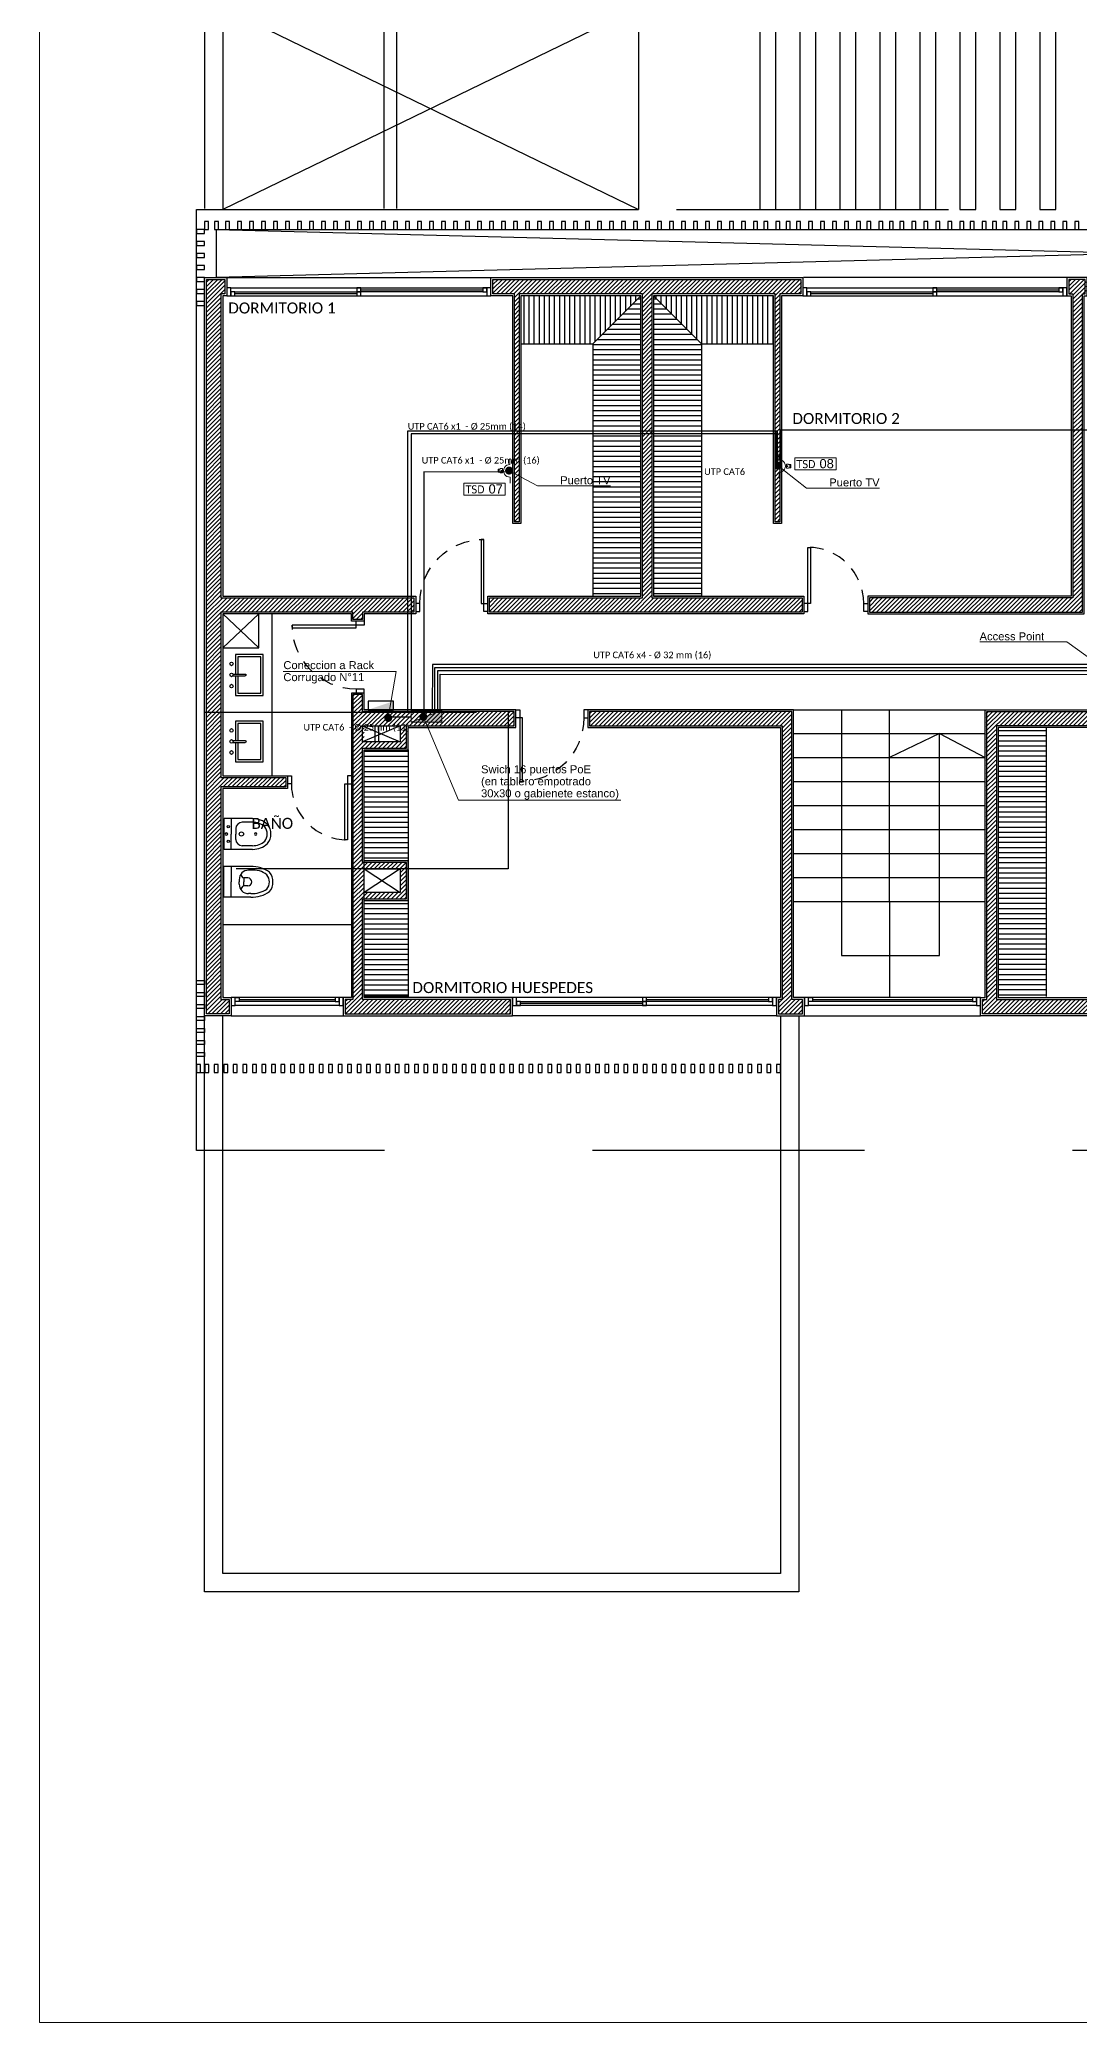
# Model space of a CAD drawing. Header units: millimetres. Extents: x 430 to 1353, y -204 to 152.
# Drawn here: x 686.67 to 699.67, y -127.17 to -102.39 of the extents above; entities that cross this region are included whole.
import ezdxf
from ezdxf import colors
from ezdxf.entities.mleader import LeaderData, LeaderLine
from ezdxf.enums import TextEntityAlignment as Align
from ezdxf.math import Vec2, Vec3

# ---------------------------------------------------------------- set-up
doc = ezdxf.new("R2010")
doc.units = ezdxf.units.MM
doc.linetypes.add('DASHED', pattern=[0.3, 0.17, -0.13])
doc.layers.get('0').update_dxf_attribs({"color": 250})
for name, color, linetype in [('AN - Texto 1-25', 252, 'Continuous'), ('AR - Carpinteria', 252, 'Continuous'), ('AR - Equipamiento Fijo', 252, 'Continuous'), ('AR - Ht', 252, 'Continuous'), ('AR - Proyeccion', 252, 'DASHED'), ('AR - Vista 05', 252, 'Continuous'), ('AR - Vista 1', 252, 'Continuous'), ('AR - Vista 4', 252, 'Continuous'), ('AR_Vista 1', 252, 'Continuous'), ('IE - Boca', 252, 'Continuous'), ('ND- ESPACIOS', 253, 'Continuous')]:
    doc.layers.add(name, color=color, linetype=linetype)
for name, color, linetype, lineweight in [('ND-Cotas', 252, 'Continuous', 9), ('ND-GLOBAL_Notas', 252, 'Continuous', 9), ('ND-SD_Boca', 20, 'Continuous', 9), ('ND-SD_utp_cat6', 30, 'Continuous', 30), ('ND-Texto2', 252, 'Continuous', 9)]:
    doc.layers.add(name, color=color, linetype=linetype, lineweight=lineweight)
doc.styles.add('1', font='arial.ttf')
doc.styles.add('1.50 txt especificaciones', font='tahoma.ttf', dxfattribs={"height": 0.075})
doc.styles.add('Romans 1.100', font='ROMANS.shx', dxfattribs={"height": 0.15})
doc.styles.get("Standard").update_dxf_attribs({"font": 'arial.ttf'})

# ---------------------------------------------------------------- blocks, each defined once
blk = doc.blocks.new('Caja rectngular')
h = blk.add_hatch(color=256)
h.dxf.hatch_style = 1
h.paths.add_polyline_path([(0.192, 0), (0.192, 0.145), (-0.192, 0)])
blk.add_line((0.192, 0.145), (-0.192, 0))
blk.add_lwpolyline([(-0.192, 0.145), (0.192, 0.145), (0.192, 0), (-0.192, 0)], close=True)
blk = doc.blocks.new('_Dot')
at = {"color": 0, "linetype": 'ByBlock', "lineweight": -2}
blk.add_line((-0.5, 0), (-1, 0), dxfattribs=at)
at = {"color": 0, "linetype": 'ByBlock', "const_width": 0.5}
blk.add_lwpolyline([(-0.25, 0, 1), (0.25, 0, 1)], format="xyb", close=True, dxfattribs=at)
blk = doc.blocks.new('Toma con RJ45')
h = blk.add_hatch(color=256)
h.dxf.hatch_style = 1
h.paths.add_polyline_path([(-0.019, 0.134), (0.019, 0.134), (0.019, 0.148), (0, 0.148), (-0.019, 0.148)])
for p, q in [((-0.027, 0.12), (-0.019, 0.12)), ((-0.019, 0.12), (-0.019, 0.148)), ((-0.019, 0.134), (0.019, 0.134)), ((0.008, 0.107), (-0.01, 0.107)), ((-0.001, 0.116), (-0.001, 0.098)), ((0, 0.092), (0, 0.079)), ((0.019, 0.12), (0.019, 0.148)), ((0.027, 0.12), (0.019, 0.12)), ((0.079, 0), (0.154, 0)), ((-0.079, -0.002), (-0.154, -0.002))]:
    blk.add_line(p, q)
for points in [[(-0.027, 0.12), (-0.027, 0.092), (0, 0.092)], [(0, 0.148), (-0.019, 0.148)], [(0, 0.148), (0.019, 0.148)], [(0.027, 0.12), (0.027, 0.092), (0, 0.092)]]:
    blk.add_lwpolyline(points)
blk.add_arc((0, 0), 0.0794, 360, 181.1424)
blk = doc.blocks.new('BIDE2-VS')
for p, q in [((-0.19, 0), (0.19, 0)), ((-0.19, -0.354), (-0.19, 0)), ((0.19, -0.354), (0.19, 0)), ((-0.19, -0.09), (0, -0.09)), ((-0.145, -0.354), (-0.145, -0.224)), ((-0.067, -0.146), (0, -0.146)), ((0.19, -0.09), (0, -0.09)), ((0.067, -0.146), (0, -0.146)), ((0.145, -0.354), (0.145, -0.224)), ((-0.145, -0.354), (-0.145, -0.327))]:
    blk.add_line(p, q)
for centre, radius in [((-0.09, -0.052), 0.015), ((0, -0.215), 0.026), ((0.09, -0.052), 0.015)]:
    blk.add_circle(centre, radius)
for centre, radius, start, end in [((-0.067, -0.224), 0.0781, 90, 180), ((0, -0.03), 0.015, 90, 270), ((0, -0.03), 0.015, 270, 90), ((0.067, -0.224), 0.0781, 0, 90), ((0.084, -0.354), 0.274, 180, 222.2256), ((0.084, -0.354), 0.229, 180, 221.3159), ((0, -0.393), 0.015, 90, 270), ((0, -0.393), 0.015, 270, 90), ((-0.084, -0.354), 0.229, 318.6841, 0), ((-0.084, -0.354), 0.274, 317.7744, 0), ((0, -0.39), 0.19, 231.2469, 270), ((0, -0.39), 0.145, 232.619, 270), ((0, -0.39), 0.145, 270, 307.381), ((0, -0.39), 0.19, 270, 308.7531)]:
    blk.add_arc(centre, radius, start, end)
blk = doc.blocks.new('INOD3-VS')
for p, q in [((-0.19, 0), (0.19, 0)), ((-0.19, -0.334), (-0.19, 0)), ((0.19, -0.334), (0.19, 0)), ((-0.19, -0.09), (0, -0.09)), ((-0.028, -0.19), (0, -0.19)), ((0.19, -0.09), (0, -0.09)), ((0.028, -0.19), (0, -0.19)), ((-0.145, -0.334), (-0.145, -0.307)), ((-0.05, -0.297), (-0.05, -0.247)), ((-0.05, -0.247), (0, -0.247)), ((0.05, -0.247), (0, -0.247)), ((0.05, -0.297), (0.05, -0.247)), ((0.145, -0.334), (0.145, -0.307))]:
    blk.add_line(p, q)
for centre, radius, start, end in [((-0.028, -0.307), 0.117, 90, 180), ((-0.095, -0.259), 0.0464, 14.8851, 92.9268), ((0.028, -0.307), 0.117, 0, 90), ((0.095, -0.259), 0.0464, 87.0732, 165.1149), ((0.195, -0.344), 0.385, 178.5208, 215.4085), ((0.198, -0.345), 0.343, 178.2465, 213.5506), ((0, -0.297), 0.05, 180, 270), ((0, -0.297), 0.05, 270, 0), ((-0.127, -0.365), 0.274, 321.8101, 6.3928), ((-0.192, -0.345), 0.383, 324.4734, 1.5973), ((0, -0.419), 0.19, 231.2469, 270), ((0, -0.419), 0.145, 232.619, 270), ((0, -0.419), 0.145, 270, 307.381), ((0, -0.419), 0.19, 270, 308.7531)]:
    blk.add_arc(centre, radius, start, end)
blk = doc.blocks.new('bacha')
for p, q in [((519.809, 72.68), (519.809, 72.832)), ((519.833, 72.68), (519.833, 72.832))]:
    blk.add_line(p, q)
for points in [[(519.809, 72.711), (519.565, 72.711), (519.565, 73.058), (520.076, 73.058), (520.076, 72.711), (519.833, 72.711)], [(519.809, 72.741), (519.595, 72.741), (519.595, 73.028), (520.046, 73.028), (520.046, 72.741), (519.833, 72.741)]]:
    blk.add_lwpolyline(points)
blk.add_arc((519.821, 72.831), 0.0121, 5.5464, 174.4536)
at = {"extrusion": (0, 0, -1)}
for centre in [(519.683, 72.661), (519.821, 72.661), (519.959, 72.661)]:
    blk.add_ellipse(centre, major_axis=(0.0235, 0), ratio=0.85, start_param=3.141593, end_param=9.424778, dxfattribs=at)
blk = doc.blocks.new('*U491')
blk.add_lwpolyline([(0.05, 0.1), (0.05, 0.9), (0.083, 0.9), (0.083, 0.1)], close=True)
for points in [[(0, 0), (0.05, 0), (0.05, 0.1), (0, 0.1)], [(0.9, 0), (0.85, 0), (0.85, 0.1), (0.9, 0.1)]]:
    blk.add_lwpolyline(points)
at = {"color": 8, "linetype": 'DASHED'}
blk.add_arc((0.05, 0.1), 0.8, 360, 90, dxfattribs=at)
blk = doc.blocks.new('*U492')
blk.add_lwpolyline([(0.05, 0.1), (0.05, 0.8), (0.083, 0.8), (0.083, 0.1)], close=True)
for points in [[(0, 0), (0.05, 0), (0.05, 0.1), (0, 0.1)], [(0.8, 0), (0.75, 0), (0.75, 0.1), (0.8, 0.1)]]:
    blk.add_lwpolyline(points)
at = {"color": 8, "linetype": 'DASHED'}
blk.add_arc((0.05, 0.1), 0.7, 360, 90, dxfattribs=at)
blk = doc.blocks.new('*U294')
at = {"color": 8}
blk.add_line((2.1, 0.025), (0.1, 0.025), dxfattribs=at)
at = {"layer": 'AR - Carpinteria'}
for p, q in [((0.05, 0.1), (2.15, 0.1)), ((0.05, 0), (2.15, 0)), ((0.1, 0.05), (2.1, 0.05))]:
    blk.add_line(p, q, dxfattribs=at)
for points in [[(0, 0), (0.05, 0), (0.05, 0.1), (0, 0.1)], [(0.05, 0), (0.1, 0), (0.1, 0.05), (0.05, 0.05)], [(2.15, 0), (2.1, 0), (2.1, 0.05), (2.15, 0.05)], [(2.15, 0), (2.2, 0), (2.2, 0.1), (2.15, 0.1)]]:
    blk.add_lwpolyline(points, close=True, dxfattribs=at)
blk = doc.blocks.new('*U494')
at = {"color": 8}
for p, q in [((1.625, 0.025), (0.1, 0.025)), ((1.675, 0.075), (3.2, 0.075))]:
    blk.add_line(p, q, dxfattribs=at)
at = {"layer": 'AR - Carpinteria'}
for p, q in [((0.05, 0.1), (3.25, 0.1)), ((0.05, 0), (3.25, 0)), ((0.1, 0.05), (1.625, 0.05)), ((3.2, 0.05), (1.675, 0.05))]:
    blk.add_line(p, q, dxfattribs=at)
for points in [[(0, 0), (0.05, 0), (0.05, 0.1), (0, 0.1)], [(0.05, 0), (0.1, 0), (0.1, 0.05), (0.05, 0.05)], [(1.675, 0.1), (1.625, 0.1), (1.625, 0.05), (1.675, 0.05)], [(1.625, 0), (1.675, 0), (1.675, 0.05), (1.625, 0.05)], [(3.25, 0.1), (3.2, 0.1), (3.2, 0.05), (3.25, 0.05)], [(3.25, 0), (3.3, 0), (3.3, 0.1), (3.25, 0.1)]]:
    blk.add_lwpolyline(points, close=True, dxfattribs=at)
blk = doc.blocks.new('Tab-sec')
at = {"color": 0}
blk.add_lwpolyline([(-0.316, 0.252), (-0.316, 0.036), (0.326, 0.036), (0.326, 0.252), (-0.316, 0.252)], dxfattribs=at)
blk.add_solid([(0.326, 0.252), (0.326, 0.036), (-0.316, 0.036)], dxfattribs=at)
blk = doc.blocks.new('*U295')
at = {"color": 8}
blk.add_line((1.3, 0.025), (0.1, 0.025), dxfattribs=at)
at = {"layer": 'AR - Carpinteria'}
for p, q in [((0.05, 0.1), (1.35, 0.1)), ((0.05, 0), (1.35, 0)), ((0.1, 0.05), (1.3, 0.05))]:
    blk.add_line(p, q, dxfattribs=at)
for points in [[(0, 0), (0.05, 0), (0.05, 0.1), (0, 0.1)], [(0.05, 0), (0.1, 0), (0.1, 0.05), (0.05, 0.05)], [(1.35, 0), (1.3, 0), (1.3, 0.05), (1.35, 0.05)], [(1.35, 0), (1.4, 0), (1.4, 0.1), (1.35, 0.1)]]:
    blk.add_lwpolyline(points, close=True, dxfattribs=at)
blk = doc.blocks.new('planta alta')
at = {"layer": 'AR - Equipamiento Fijo', "linetype": 'ByBlock', "transparency": 33554585}
h = blk.add_hatch(dxfattribs=at)
h.set_pattern_fill('ANSI31,_O', color=256, scale=0.02, angle=45)
h.set_pattern_definition([(90, (-553.773214, -51.777135), (-0.0635, 0), [])])
h.paths.add_polyline_path([(4.852, 15.6), (5.453, 16.2), (3.953, 16.2), (3.953, 15.6)])
h.paths.add_polyline_path([(5.613, 16.2), (6.213, 15.6), (7.113, 15.6), (7.113, 16.19)])
at = {"layer": 'AR - Equipamiento Fijo', "transparency": 33554585}
h = blk.add_hatch(dxfattribs=at)
h.set_pattern_fill('ANSI31', color=256, scale=0.02, angle=315)
h.set_pattern_definition([(0, (-643.2168, -51.777135), (1e-17, 0.0635), [])])
h.paths.add_polyline_path([(6.213, 15.6), (5.613, 16.2), (5.613, 12.445), (6.213, 12.445)])
h.paths.add_polyline_path([(5.453, 16.2), (4.852, 15.6), (4.852, 12.445), (5.453, 12.445)])
h = blk.add_hatch(dxfattribs=at)
h.set_pattern_fill('ANSI31', color=256, scale=0.02, angle=315)
h.set_pattern_definition([(0, (-553.808214, -51.777135), (1e-17, 0.0635), [])])
h.paths.add_polyline_path([(10.52, 10.805), (9.92, 10.805), (9.92, 7.43), (10.52, 7.43)])
h.paths.add_polyline_path([(12.01, 10.805), (11.41, 10.805), (11.41, 8.44), (12.01, 8.44)])
h = blk.add_hatch(dxfattribs=at)
h.set_pattern_fill('ANSI31', color=256, scale=0.02, angle=315)
h.set_pattern_definition([(0, (-387.78641, -52.542135), (1e-17, 0.0635), [])])
h.paths.add_polyline_path([(1.995, 9.135), (2.545, 9.135), (2.545, 10.535), (1.995, 10.535)])
h.paths.add_polyline_path([(2.545, 8.64), (1.995, 8.64), (1.995, 7.44), (2.545, 7.44)])
at = {"layer": 'AN - Texto 1-25'}
for p, q in [((2.129, 10.825), (2.129, 10.625)), ((2.172, 10.825), (2.172, 10.625))]:
    blk.add_line(p, q, dxfattribs=at)
at = {"layer": 'AR - Carpinteria'}
for p, q in [((0.28, 16.43), (3.58, 16.43)), ((10.78, 16.43), (7.485, 16.43)), ((0.23, 12.225), (0.68, 11.8)), ((0.68, 12.225), (0.23, 11.8)), ((1.975, 10.825), (2.445, 10.625)), ((2.445, 10.825), (1.975, 10.625)), ((0.333, 7.2), (1.74, 7.2)), ((7.15, 7.2), (3.85, 7.2))]:
    blk.add_line(p, q, dxfattribs=at)
at = {"layer": 'AR - Equipamiento Fijo'}
for p, q in [((4.852, 15.6), (5.453, 16.2)), ((6.213, 15.6), (5.613, 16.2)), ((3.953, 15.6), (4.852, 15.6)), ((4.852, 15.6), (4.852, 12.445)), ((6.213, 15.6), (6.213, 12.445)), ((6.213, 15.6), (7.113, 15.6)), ((4.852, 12.445), (5.453, 12.445)), ((6.213, 12.445), (5.613, 12.445)), ((0.843, 10.2), (0.843, 12.225)), ((10.52, 10.805), (10.52, 7.44)), ((0.24, 8.34), (1.835, 8.34))]:
    blk.add_line(p, q, dxfattribs=at)
at = {"layer": 'AR - Equipamiento Fijo', "ltscale": 0.5}
blk.add_lwpolyline([(1.995, 10.525), (2.545, 10.525), (2.545, 7.44), (1.995, 7.44)], close=True, dxfattribs=at)
at = {"layer": 'AR - Proyeccion', "ltscale": 20}
blk.add_lwpolyline([(14.25, 5.515), (-0.1, 5.515), (-0.1, 17.28), (23.73, 17.28), (23.73, 6.35), (14.765, 6.35)], dxfattribs=at)
blk.add_lwpolyline([(0, 10.995), (3.795, 10.995), (3.795, 9.035), (0, 9.035)], close=True, dxfattribs=at)
at = {"layer": 'AR - Vista 05'}
for points in [[(0.235, 7.2), (0, 7.2), (0, 16.43), (0.24, 16.43), (0.28, 16.43), (0.28, 16.2), (0.23, 16.2), (0.23, 12.445), (1.995, 12.445), (2.64, 12.445), (2.64, 12.225), (1.995, 12.225), (1.995, 12.134), (1.835, 12.134), (1.835, 12.225), (0.843, 12.225), (0.843, 12.225), (0.23, 12.225), (0.23, 10.2), (1.035, 10.2), (1.035, 10.04), (0.23, 10.04), (0.23, 7.43), (0.333, 7.43), (0.333, 7.2), (0.235, 7.2)], [(14.265, 7.2), (9.7, 7.2), (9.7, 7.43), (9.76, 7.43), (9.76, 11.025), (11.378, 11.025), (13.317, 11.025), (13.317, 10.805), (12.11, 10.805), (12.11, 8.347), (12.01, 8.347), (12.01, 10.805), (10.588, 10.805), (9.92, 10.805), (9.92, 7.43), (14.785, 7.43), (14.785, 7.2), (14.765, 7.2), (14.765, 5.39), (14.265, 5.39), (14.265, 7.2)]]:
    blk.add_lwpolyline(points, dxfattribs=at)
for points in [[(7.49, 12.225), (3.54, 12.225), (3.54, 12.445), (5.453, 12.445), (5.453, 16.2), (3.953, 16.2), (3.953, 13.355), (3.853, 13.355), (3.853, 16.2), (3.58, 16.2), (3.58, 16.43), (7.48, 16.43), (7.48, 16.2), (7.213, 16.2), (7.213, 13.355), (7.113, 13.355), (7.113, 16.2), (5.613, 16.2), (5.613, 12.445), (7.49, 12.445)], [(10.995, 16.2), (11.035, 16.2), (11.035, 16.43), (10.78, 16.43), (10.78, 16.2), (10.835, 16.2), (10.835, 12.445), (8.29, 12.445), (8.29, 12.225), (10.995, 12.225)], [(1.995, 9.135), (1.995, 10.525), (2.545, 10.525), (2.545, 10.805), (3.89, 10.805), (3.89, 11.025), (1.995, 11.025), (1.995, 11.234), (1.835, 11.234), (1.835, 10.04), (1.835, 7.43), (1.733, 7.43), (1.733, 7.2), (3.85, 7.2), (3.85, 7.43), (1.995, 7.43), (1.995, 8.64), (2.545, 8.64), (2.545, 9.135)], [(7.5, 7.43), (7.36, 7.43), (7.36, 11.025), (4.79, 11.025), (4.79, 10.805), (7.2, 10.805), (7.2, 7.43), (7.15, 7.43), (7.15, 7.2), (7.19, 7.2), (7.5, 7.2)]]:
    blk.add_lwpolyline(points, close=True, dxfattribs=at)
at = {"layer": 'AR - Vista 1'}
for p, q in [((1.995, 9.035), (2.445, 8.74)), ((2.445, 9.035), (1.995, 8.74))]:
    blk.add_line(p, q, dxfattribs=at)
for points in [[(-0.1, 6.49), (-0.1, 17.28), (5.425, 17.28)], [(0.15, 16.43), (0.15, 17.03), (23.38, 17.03), (23.38, 16.43)]]:
    blk.add_lwpolyline(points, dxfattribs=at)
for points in [[(0.05, 17.13), (0, 17.13), (0, 17.03), (0.05, 17.03)], [(0.175, 17.13), (0.125, 17.13), (0.125, 17.03), (0.175, 17.03)], [(0.31, 17.13), (0.26, 17.13), (0.26, 17.03), (0.31, 17.03)], [(0.46, 17.13), (0.41, 17.13), (0.41, 17.03), (0.46, 17.03)], [(0.61, 17.13), (0.56, 17.13), (0.56, 17.03), (0.61, 17.03)], [(0.76, 17.13), (0.71, 17.13), (0.71, 17.03), (0.76, 17.03)], [(0.91, 17.13), (0.86, 17.13), (0.86, 17.03), (0.91, 17.03)], [(1.06, 17.13), (1.01, 17.13), (1.01, 17.03), (1.06, 17.03)], [(1.21, 17.13), (1.16, 17.13), (1.16, 17.03), (1.21, 17.03)], [(1.36, 17.13), (1.31, 17.13), (1.31, 17.03), (1.36, 17.03)], [(1.51, 17.13), (1.46, 17.13), (1.46, 17.03), (1.51, 17.03)], [(1.66, 17.13), (1.61, 17.13), (1.61, 17.03), (1.66, 17.03)], [(1.81, 17.13), (1.76, 17.13), (1.76, 17.03), (1.81, 17.03)], [(1.96, 17.13), (1.91, 17.13), (1.91, 17.03), (1.96, 17.03)], [(2.11, 17.13), (2.06, 17.13), (2.06, 17.03), (2.11, 17.03)], [(2.26, 17.13), (2.21, 17.13), (2.21, 17.03), (2.26, 17.03)], [(2.41, 17.13), (2.36, 17.13), (2.36, 17.03), (2.41, 17.03)], [(2.56, 17.13), (2.51, 17.13), (2.51, 17.03), (2.56, 17.03)], [(2.71, 17.13), (2.66, 17.13), (2.66, 17.03), (2.71, 17.03)], [(2.86, 17.13), (2.81, 17.13), (2.81, 17.03), (2.86, 17.03)], [(3.01, 17.13), (2.96, 17.13), (2.96, 17.03), (3.01, 17.03)], [(3.16, 17.13), (3.11, 17.13), (3.11, 17.03), (3.16, 17.03)], [(3.31, 17.13), (3.26, 17.13), (3.26, 17.03), (3.31, 17.03)], [(3.46, 17.13), (3.41, 17.13), (3.41, 17.03), (3.46, 17.03)], [(3.61, 17.13), (3.56, 17.13), (3.56, 17.03), (3.61, 17.03)], [(3.76, 17.13), (3.71, 17.13), (3.71, 17.03), (3.76, 17.03)], [(3.91, 17.13), (3.86, 17.13), (3.86, 17.03), (3.91, 17.03)], [(4.06, 17.13), (4.01, 17.13), (4.01, 17.03), (4.06, 17.03)], [(4.21, 17.13), (4.16, 17.13), (4.16, 17.03), (4.21, 17.03)], [(4.36, 17.13), (4.31, 17.13), (4.31, 17.03), (4.36, 17.03)], [(4.51, 17.13), (4.46, 17.13), (4.46, 17.03), (4.51, 17.03)], [(4.66, 17.13), (4.61, 17.13), (4.61, 17.03), (4.66, 17.03)], [(4.81, 17.13), (4.76, 17.13), (4.76, 17.03), (4.81, 17.03)], [(4.96, 17.13), (4.91, 17.13), (4.91, 17.03), (4.96, 17.03)], [(5.11, 17.13), (5.06, 17.13), (5.06, 17.03), (5.11, 17.03)], [(5.26, 17.13), (5.21, 17.13), (5.21, 17.03), (5.26, 17.03)], [(5.41, 17.13), (5.36, 17.13), (5.36, 17.03), (5.41, 17.03)], [(5.56, 17.13), (5.51, 17.13), (5.51, 17.03), (5.56, 17.03)], [(5.71, 17.13), (5.66, 17.13), (5.66, 17.03), (5.71, 17.03)], [(5.86, 17.13), (5.81, 17.13), (5.81, 17.03), (5.86, 17.03)], [(6.01, 17.13), (5.96, 17.13), (5.96, 17.03), (6.01, 17.03)], [(6.16, 17.13), (6.11, 17.13), (6.11, 17.03), (6.16, 17.03)], [(6.31, 17.13), (6.26, 17.13), (6.26, 17.03), (6.31, 17.03)], [(6.46, 17.13), (6.41, 17.13), (6.41, 17.03), (6.46, 17.03)], [(6.61, 17.13), (6.56, 17.13), (6.56, 17.03), (6.61, 17.03)], [(6.76, 17.13), (6.71, 17.13), (6.71, 17.03), (6.76, 17.03)], [(6.91, 17.13), (6.86, 17.13), (6.86, 17.03), (6.91, 17.03)], [(7.04, 17.13), (6.99, 17.13), (6.99, 17.03), (7.04, 17.03)], [(7.19, 17.13), (7.14, 17.13), (7.14, 17.03), (7.19, 17.03)], [(7.32, 17.13), (7.27, 17.13), (7.27, 17.03), (7.32, 17.03)], [(7.45, 17.13), (7.4, 17.13), (7.4, 17.03), (7.45, 17.03)], [(7.6, 17.13), (7.55, 17.13), (7.55, 17.03), (7.6, 17.03)], [(7.75, 17.13), (7.7, 17.13), (7.7, 17.03), (7.75, 17.03)], [(7.9, 17.13), (7.85, 17.13), (7.85, 17.03), (7.9, 17.03)], [(8.05, 17.13), (8, 17.13), (8, 17.03), (8.05, 17.03)], [(8.2, 17.13), (8.15, 17.13), (8.15, 17.03), (8.2, 17.03)], [(8.33, 17.13), (8.28, 17.13), (8.28, 17.03), (8.33, 17.03)], [(8.48, 17.13), (8.43, 17.13), (8.43, 17.03), (8.48, 17.03)], [(8.61, 17.13), (8.56, 17.13), (8.56, 17.03), (8.61, 17.03)], [(8.74, 17.13), (8.69, 17.13), (8.69, 17.03), (8.74, 17.03)], [(8.89, 17.13), (8.84, 17.13), (8.84, 17.03), (8.89, 17.03)], [(9.04, 17.13), (8.99, 17.13), (8.99, 17.03), (9.04, 17.03)], [(9.19, 17.13), (9.14, 17.13), (9.14, 17.03), (9.19, 17.03)], [(9.34, 17.13), (9.29, 17.13), (9.29, 17.03), (9.34, 17.03)], [(9.49, 17.13), (9.44, 17.13), (9.44, 17.03), (9.49, 17.03)], [(9.62, 17.13), (9.57, 17.13), (9.57, 17.03), (9.62, 17.03)], [(9.77, 17.13), (9.72, 17.13), (9.72, 17.03), (9.77, 17.03)], [(9.9, 17.13), (9.85, 17.13), (9.85, 17.03), (9.9, 17.03)], [(10.03, 17.13), (9.98, 17.13), (9.98, 17.03), (10.03, 17.03)], [(10.18, 17.13), (10.13, 17.13), (10.13, 17.03), (10.18, 17.03)], [(10.33, 17.13), (10.28, 17.13), (10.28, 17.03), (10.33, 17.03)], [(10.48, 17.13), (10.43, 17.13), (10.43, 17.03), (10.48, 17.03)], [(10.63, 17.13), (10.58, 17.13), (10.58, 17.03), (10.63, 17.03)], [(10.78, 17.13), (10.73, 17.13), (10.73, 17.03), (10.78, 17.03)], [(10.93, 17.13), (10.88, 17.13), (10.88, 17.03), (10.93, 17.03)], [(0, 16.98), (0, 17.03), (-0.1, 17.03), (-0.1, 16.98)], [(0, 16.83), (0, 16.88), (-0.1, 16.88), (-0.1, 16.83)], [(0, 16.68), (0, 16.73), (-0.1, 16.73), (-0.1, 16.68)], [(0, 16.53), (0, 16.58), (-0.1, 16.58), (-0.1, 16.53)], [(0, 16.38), (0, 16.43), (-0.1, 16.43), (-0.1, 16.38)], [(0, 16.23), (0, 16.28), (-0.1, 16.28), (-0.1, 16.23)], [(0, 16.08), (0, 16.13), (-0.1, 16.13), (-0.1, 16.08)], [(-0.1, 7.59), (-0.1, 7.64), (0, 7.64), (0, 7.59)], [(-0.1, 7.44), (-0.1, 7.49), (0, 7.49), (0, 7.44)], [(-0.1, 7.29), (-0.1, 7.34), (0, 7.34), (0, 7.29)], [(-0.1, 7.14), (-0.1, 7.19), (0, 7.19), (0, 7.14)], [(-0.1, 6.99), (-0.1, 7.04), (0, 7.04), (0, 6.99)], [(-0.1, 6.84), (-0.1, 6.89), (0, 6.89), (0, 6.84)], [(-0.1, 6.69), (-0.1, 6.74), (0, 6.74), (0, 6.69)], [(-0.05, 6.59), (-0.1, 6.59), (-0.1, 6.49), (-0.05, 6.49)], [(0.051, 6.59), (0.001, 6.59), (0.001, 6.49), (0.051, 6.49)], [(0.17, 6.59), (0.12, 6.59), (0.12, 6.49), (0.17, 6.49)], [(0.289, 6.59), (0.239, 6.59), (0.239, 6.49), (0.289, 6.49)], [(0.408, 6.59), (0.358, 6.59), (0.358, 6.49), (0.408, 6.49)], [(0.528, 6.59), (0.478, 6.59), (0.478, 6.49), (0.528, 6.49)], [(0.647, 6.59), (0.597, 6.59), (0.597, 6.49), (0.647, 6.49)], [(0.766, 6.59), (0.716, 6.59), (0.716, 6.49), (0.766, 6.49)], [(0.885, 6.59), (0.835, 6.59), (0.835, 6.49), (0.885, 6.49)], [(1.004, 6.59), (0.954, 6.59), (0.954, 6.49), (1.004, 6.49)], [(1.123, 6.59), (1.073, 6.59), (1.073, 6.49), (1.123, 6.49)], [(1.242, 6.59), (1.192, 6.59), (1.192, 6.49), (1.242, 6.49)], [(1.362, 6.59), (1.312, 6.59), (1.312, 6.49), (1.362, 6.49)], [(1.481, 6.59), (1.431, 6.59), (1.431, 6.49), (1.481, 6.49)], [(1.6, 6.59), (1.55, 6.59), (1.55, 6.49), (1.6, 6.49)], [(1.719, 6.59), (1.669, 6.59), (1.669, 6.49), (1.719, 6.49)], [(1.838, 6.59), (1.788, 6.59), (1.788, 6.49), (1.838, 6.49)], [(1.957, 6.59), (1.907, 6.59), (1.907, 6.49), (1.957, 6.49)], [(2.076, 6.59), (2.026, 6.59), (2.026, 6.49), (2.076, 6.49)], [(2.195, 6.59), (2.145, 6.59), (2.145, 6.49), (2.195, 6.49)], [(2.315, 6.59), (2.265, 6.59), (2.265, 6.49), (2.315, 6.49)], [(2.434, 6.59), (2.384, 6.59), (2.384, 6.49), (2.434, 6.49)], [(2.553, 6.59), (2.503, 6.59), (2.503, 6.49), (2.553, 6.49)], [(2.672, 6.59), (2.622, 6.59), (2.622, 6.49), (2.672, 6.49)], [(2.791, 6.59), (2.741, 6.59), (2.741, 6.49), (2.791, 6.49)], [(2.91, 6.59), (2.86, 6.59), (2.86, 6.49), (2.91, 6.49)], [(3.029, 6.59), (2.979, 6.59), (2.979, 6.49), (3.029, 6.49)], [(3.149, 6.59), (3.099, 6.59), (3.099, 6.49), (3.149, 6.49)], [(3.268, 6.59), (3.218, 6.59), (3.218, 6.49), (3.268, 6.49)], [(3.387, 6.59), (3.337, 6.59), (3.337, 6.49), (3.387, 6.49)], [(3.506, 6.59), (3.456, 6.59), (3.456, 6.49), (3.506, 6.49)], [(3.625, 6.59), (3.575, 6.59), (3.575, 6.49), (3.625, 6.49)], [(3.744, 6.59), (3.694, 6.59), (3.694, 6.49), (3.744, 6.49)], [(3.863, 6.59), (3.813, 6.59), (3.813, 6.49), (3.863, 6.49)], [(3.982, 6.59), (3.932, 6.59), (3.932, 6.49), (3.982, 6.49)], [(4.102, 6.59), (4.052, 6.59), (4.052, 6.49), (4.102, 6.49)], [(4.221, 6.59), (4.171, 6.59), (4.171, 6.49), (4.221, 6.49)], [(4.34, 6.59), (4.29, 6.59), (4.29, 6.49), (4.34, 6.49)], [(4.459, 6.59), (4.409, 6.59), (4.409, 6.49), (4.459, 6.49)], [(4.578, 6.59), (4.528, 6.59), (4.528, 6.49), (4.578, 6.49)], [(4.697, 6.59), (4.647, 6.59), (4.647, 6.49), (4.697, 6.49)], [(4.816, 6.59), (4.766, 6.59), (4.766, 6.49), (4.816, 6.49)], [(4.936, 6.59), (4.886, 6.59), (4.886, 6.49), (4.936, 6.49)], [(5.055, 6.59), (5.005, 6.59), (5.005, 6.49), (5.055, 6.49)], [(5.174, 6.59), (5.124, 6.59), (5.124, 6.49), (5.174, 6.49)], [(5.293, 6.59), (5.243, 6.59), (5.243, 6.49), (5.293, 6.49)], [(5.412, 6.59), (5.362, 6.59), (5.362, 6.49), (5.412, 6.49)], [(5.531, 6.59), (5.481, 6.59), (5.481, 6.49), (5.531, 6.49)], [(5.65, 6.59), (5.6, 6.59), (5.6, 6.49), (5.65, 6.49)], [(5.77, 6.59), (5.72, 6.59), (5.72, 6.49), (5.77, 6.49)], [(5.889, 6.59), (5.839, 6.59), (5.839, 6.49), (5.889, 6.49)], [(6.008, 6.59), (5.958, 6.59), (5.958, 6.49), (6.008, 6.49)], [(6.127, 6.59), (6.077, 6.59), (6.077, 6.49), (6.127, 6.49)], [(6.246, 6.59), (6.196, 6.59), (6.196, 6.49), (6.246, 6.49)], [(6.365, 6.59), (6.315, 6.59), (6.315, 6.49), (6.365, 6.49)], [(6.484, 6.59), (6.434, 6.59), (6.434, 6.49), (6.484, 6.49)], [(6.603, 6.59), (6.553, 6.59), (6.553, 6.49), (6.603, 6.49)], [(6.723, 6.59), (6.673, 6.59), (6.673, 6.49), (6.723, 6.49)], [(6.842, 6.59), (6.792, 6.59), (6.792, 6.49), (6.842, 6.49)], [(6.961, 6.59), (6.911, 6.59), (6.911, 6.49), (6.961, 6.49)], [(7.08, 6.59), (7.03, 6.59), (7.03, 6.49), (7.08, 6.49)], [(7.199, 6.59), (7.149, 6.59), (7.149, 6.49), (7.199, 6.49)]]:
    blk.add_lwpolyline(points, close=True, dxfattribs=at)
at = {"layer": 'AR - Vista 4'}
blk.add_line((0.24, 7.44), (0.24, 7.44), dxfattribs=at)
for points in [[(0.235, 7.225), (0.025, 7.225), (0.025, 16.405), (0.24, 16.405), (0.255, 16.405), (0.255, 16.225), (0.205, 16.225), (0.205, 12.425), (1.995, 12.425), (2.615, 12.425), (2.615, 12.245), (1.975, 12.245), (1.975, 12.154), (1.855, 12.154), (1.855, 12.245), (0.205, 12.245), (0.205, 10.18), (1.015, 10.18), (1.015, 10.06), (0.205, 10.06), (0.205, 7.405), (0.308, 7.405), (0.308, 7.225)], [(7.47, 12.245), (3.56, 12.245), (3.56, 12.425), (5.473, 12.425), (5.473, 16.225), (3.932, 16.225), (3.932, 13.375), (3.873, 13.375), (3.873, 16.225), (3.605, 16.225), (3.605, 16.405), (7.455, 16.405), (7.455, 16.225), (7.193, 16.225), (7.193, 13.375), (7.133, 13.375), (7.133, 16.225), (5.593, 16.225), (5.593, 12.425), (7.47, 12.425)], [(10.975, 16.225), (11.01, 16.225), (11.01, 16.405), (10.805, 16.405), (10.805, 16.225), (10.855, 16.225), (10.855, 12.425), (8.31, 12.425), (8.31, 12.245), (10.975, 12.245)], [(0.23, 11.8), (0.68, 11.8), (0.68, 12.225), (0.23, 12.225)], [(1.975, 9.115), (1.975, 10.545), (2.525, 10.545), (2.525, 10.825), (3.87, 10.825), (3.87, 11.005), (1.975, 11.005), (1.975, 11.214), (1.855, 11.214), (1.855, 10.04), (1.855, 7.405), (1.758, 7.405), (1.758, 7.225), (3.825, 7.225), (3.825, 7.405), (1.975, 7.405), (1.975, 8.66), (2.525, 8.66), (2.525, 9.115)], [(7.475, 7.405), (7.34, 7.405), (7.34, 11.005), (4.81, 11.005), (4.81, 10.825), (7.22, 10.825), (7.22, 7.405), (7.175, 7.405), (7.175, 7.225), (7.475, 7.225)], [(14.29, 7.225), (9.726, 7.225), (9.726, 7.405), (9.78, 7.405), (9.78, 11.005), (11.378, 11.005), (13.297, 11.005), (13.297, 10.825), (12.09, 10.825), (12.09, 8.367), (12.03, 8.367), (12.03, 10.825), (9.9, 10.825), (9.9, 7.405), (14.76, 7.405), (14.76, 7.225), (14.74, 7.225), (14.74, 5.415), (14.29, 5.415)], [(2.445, 10.825), (2.445, 10.625), (1.975, 10.625), (1.975, 10.825)], [(1.995, 8.74), (1.995, 9.035), (2.445, 9.035), (2.445, 8.74)]]:
    blk.add_lwpolyline(points, close=True, dxfattribs=at)
at = {"layer": 'AR_Vista 1'}
for p, q in [((0.23, 19.8), (5.425, 17.28)), ((5.425, 19.8), (0.23, 17.28)), ((0.15, 17.03), (23.38, 16.431)), ((23.38, 17.03), (0.15, 16.43)), ((7.36, 11.025), (9.76, 11.025)), ((8.56, 8.63), (8.56, 11.025)), ((7.36, 10.73), (9.76, 10.73)), ((7.36, 10.43), (9.76, 10.43)), ((7.36, 10.13), (9.76, 10.13)), ((7.36, 9.83), (9.76, 9.83)), ((7.36, 9.53), (9.76, 9.53)), ((7.36, 9.23), (9.76, 9.23)), ((7.36, 8.93), (9.76, 8.93)), ((7.36, 8.63), (9.76, 8.63)), ((8.56, 8.63), (8.56, 7.43)), ((7.44, 7.2), (9.7, 7.2)), ((-0.1, 6.49), (0, 6.49))]:
    blk.add_line(p, q, dxfattribs=at)
for points in [[(0, 19.79), (0, 17.29)], [(0.23, 19.79), (0.23, 17.28)], [(2.24, 19.8), (2.24, 17.29)], [(2.4, 19.8), (2.4, 17.29)], [(5.425, 19.8), (5.425, 17.28)], [(6.94, 19.8), (6.94, 17.28), (7.14, 17.28), (7.14, 19.8), (6.94, 19.8)], [(7.44, 19.8), (7.44, 17.28), (7.64, 17.28), (7.64, 19.8), (7.44, 19.8)], [(7.94, 19.8), (7.94, 17.28), (8.14, 17.28), (8.14, 19.8), (7.94, 19.8)], [(8.44, 19.8), (8.44, 17.28), (8.64, 17.28), (8.64, 19.8), (8.44, 19.8)], [(8.94, 19.8), (8.94, 17.28), (9.14, 17.28), (9.14, 19.8), (8.94, 19.8)], [(9.44, 19.8), (9.44, 17.28), (9.64, 17.28), (9.64, 19.8), (9.44, 19.8)], [(9.94, 19.8), (9.94, 17.28), (10.14, 17.28), (10.14, 19.8), (9.94, 19.8)], [(10.44, 19.8), (10.44, 17.28), (10.64, 17.28), (10.64, 19.8), (10.44, 19.8)], [(7.96, 11.025), (7.96, 7.953), (9.187, 7.953), (9.187, 10.73), (8.56, 10.43)], [(9.187, 10.73), (9.76, 10.43)], [(7.43, 7.2), (7.43, 0), (0, 0), (0, 7.2)], [(7.2, 7.2), (7.2, 0.23), (0.23, 0.23), (0.23, 7.2)]]:
    blk.add_lwpolyline(points, dxfattribs=at)
at = {"layer": 'AR - Carpinteria'}
for name, p in [('*U494', (0.28, 16.2)), ('*U494', (7.48, 16.2)), ('*U492', (7.49, 12.255))]:
    blk.add_blockref(name, p, dxfattribs=at)
at = {"layer": 'AR - Carpinteria', "xscale": -1}
blk.add_blockref('*U491', (3.54, 12.255), dxfattribs=at)
at = {"layer": 'AR - Carpinteria'}
for p, xscale, rotation in [((1.995, 12.134), -1.000000000000018, 90), ((3.89, 11.025), -1, 180)]:
    blk.add_blockref('*U491', p, dxfattribs=dict(at, xscale=xscale, rotation=rotation))
at = {"layer": 'AR - Carpinteria', "rotation": 180}
for name, p in [('*U492', (1.835, 10.198)), ('*U295', (1.733, 7.43)), ('*U494', (7.15, 7.43)), ('*U294', (9.7, 7.43))]:
    blk.add_blockref(name, p, dxfattribs=at)
at = {"layer": 'AR - Equipamiento Fijo', "xscale": -1, "rotation": 270}
for p in [(-72.325, -508.361), (-72.325, -509.192)]:
    blk.add_blockref('bacha', p, dxfattribs=at)
at = {"layer": 'AR - Equipamiento Fijo', "xscale": 1.010000000000029, "yscale": 1.010000000000029, "zscale": 1.010000000000029, "rotation": 90}
for name, p in [('BIDE2-VS', (0.243, 9.472)), ('INOD3-VS', (0.24, 8.873))]:
    blk.add_blockref(name, p, dxfattribs=at)
at = {"layer": 'IE - Boca', "xscale": 0.4985690145627473, "yscale": 0.4985690145627473, "zscale": 0.4985690145627473}
blk.add_blockref('Tab-sec', (2.201, 11.007), dxfattribs=at)
blk = doc.blocks.new('Toma_Señal _Debil')
at = {"ltscale": 0.5}
blk.add_wipeout([(0, 0), (0.517, 0), (0.517, 0.15), (0, 0.15)], dxfattribs=at)
blk.add_lwpolyline([(0, 0), (0.517, 0), (0.517, 0.15), (0, 0.15)], close=True, dxfattribs=at)
at = {"ltscale": 0.5, "insert": (0.02, 0.02), "char_height": 0.1, "attachment_point": 7, "style": '1.50 txt especificaciones'}
blk.add_mtext_dynamic_manual_height_columns('TSD', width=0.22176, gutter_width=0.278, heights=[0.102], dxfattribs=at)
at = {"ltscale": 0.5, "style": '1'}
blk.add_attdef('00', text='', height=1, dxfattribs=at).set_placement((0.308, 0.021), (0.487, 0.021), align=Align.ALIGNED)

msp = doc.modelspace()

# ---------------------------------------------------------------- hatches: boundary and pattern name
at = {"layer": 'AR - Ht', "transparency": 33554610}
h = msp.add_hatch(dxfattribs=at)
h.set_pattern_fill('ANSI31', color=256, scale=0.012)
h.set_pattern_definition([(45, (27.48564, -173.5651), (-0.0269407684, 0.0269407684), [])])
h.paths.add_polyline_path([(688.942, -105.563), (688.992, -105.563), (688.992, -105.383), (688.977, -105.383), (688.762, -105.383), (688.762, -114.563), (688.972, -114.563), (689.045, -114.563), (689.045, -114.383), (688.942, -114.383), (688.942, -111.728), (689.752, -111.728), (689.752, -111.608), (688.942, -111.608), (688.942, -109.543), (690.592, -109.543), (690.592, -109.634), (690.712, -109.634), (690.712, -109.543), (691.352, -109.543), (691.352, -109.363), (690.732, -109.363), (688.942, -109.363)])
h.paths.add_polyline_path([(696.197, -105.383), (692.342, -105.383), (692.342, -105.563), (692.61, -105.563), (692.61, -108.413), (692.67, -108.413), (692.67, -105.563), (694.21, -105.563), (694.21, -109.363), (692.297, -109.363), (692.297, -109.543), (696.207, -109.543), (696.207, -109.363), (694.33, -109.363), (694.33, -105.563), (695.87, -105.563), (695.87, -108.413), (695.93, -108.413), (695.93, -105.563), (696.197, -105.563)])
h.paths.add_polyline_path([(699.712, -105.563), (699.757, -105.563), (699.757, -105.383), (699.547, -105.383), (699.547, -105.563), (699.592, -105.563), (699.592, -109.363), (697.047, -109.363), (697.047, -109.543), (699.712, -109.543)])
h.paths.add_polyline_path([(696.077, -110.783), (693.547, -110.783), (693.547, -110.963), (695.957, -110.963), (695.957, -114.383), (695.912, -114.383), (695.912, -114.563), (696.212, -114.563), (696.212, -114.383), (696.077, -114.383)])
h.paths.add_polyline_path([(692.607, -110.783), (690.712, -110.783), (690.712, -110.574), (690.592, -110.574), (690.592, -111.748), (690.592, -114.383), (690.495, -114.383), (690.495, -114.563), (692.562, -114.563), (692.562, -114.383), (690.712, -114.383), (690.712, -113.128), (691.262, -113.128), (691.262, -112.673), (690.712, -112.673), (690.712, -111.243), (691.262, -111.243), (691.262, -110.963), (692.607, -110.963)])
h.paths.add_polyline_path([(691.182, -110.963), (691.182, -111.163), (690.732, -111.163), (690.732, -110.963)], flags=16)
h.paths.add_polyline_path([(691.182, -112.753), (691.182, -113.048), (690.732, -113.048), (690.732, -112.753)], flags=16)
h.paths.add_polyline_path([(702.035, -110.783), (700.115, -110.783), (698.507, -110.783), (698.507, -114.383), (698.462, -114.383), (698.462, -114.563), (703.027, -114.563), (703.027, -116.373), (703.477, -116.373), (703.477, -114.568), (703.497, -114.568), (703.497, -114.383), (698.627, -114.383), (698.627, -110.963), (700.767, -110.963), (700.767, -113.421), (700.827, -113.421), (700.827, -110.963), (702.035, -110.963)])
h.paths.add_polyline_path([(707.912, -110.783), (706.912, -110.783), (706.912, -110.703), (706.792, -110.703), (706.792, -110.783), (702.975, -110.783), (702.975, -110.963), (704.992, -110.963), (704.992, -114.378), (704.947, -114.378), (704.947, -114.568), (705.157, -114.568), (705.157, -114.378), (705.112, -114.378), (705.112, -112.733), (706.792, -112.733), (706.792, -113.488), (706.912, -113.488), (706.912, -111.853), (706.792, -111.853), (706.792, -112.283), (706.212, -112.283), (706.212, -112.613), (705.112, -112.613), (705.112, -110.963), (706.792, -110.963), (706.792, -111.013), (706.912, -111.013), (706.912, -110.963), (707.912, -110.963)])
h.paths.add_polyline_path([(706.292, -112.363), (706.792, -112.363), (706.792, -112.613), (706.292, -112.613)], flags=16)
h.paths.add_polyline_path([(706.957, -114.383), (706.912, -114.383), (706.912, -114.328), (706.792, -114.328), (706.792, -114.38), (706.207, -114.38), (706.207, -114.563), (706.957, -114.563)], flags=17)
h.paths.add_polyline_path([(712.342, -105.383), (710.307, -105.383), (710.307, -105.563), (712.162, -105.563), (712.162, -110.783), (709.157, -110.783), (709.157, -110.963), (712.162, -110.963), (712.162, -114.383), (708.407, -114.383), (708.407, -114.563), (712.342, -114.563)])
h.paths.add_polyline_path([(706.962, -105.378), (706.642, -105.378), (706.642, -105.568), (706.792, -105.568), (706.792, -109.763), (706.912, -109.763), (706.912, -109.673), (706.912, -105.568), (706.962, -105.568)])

# ---------------------------------------------------------------- linework, layer by layer
at = {"layer": 'ND-GLOBAL_Notas'}
msp.add_lwpolyline([(686.675, -85.855), (714.339, -85.855), (714.339, -127.17), (686.675, -127.17)], close=True, dxfattribs=at)
at = {"layer": 'ND-SD_utp_cat6'}
for p, q in [((695.941, -107.267), (695.941, -107.693)), ((691.316, -110.854), (691.025, -110.854))]:
    msp.add_line(p, q, dxfattribs=at)
for points in [[(695.901, -107.683), (695.901, -107.28), (691.273, -107.28), (691.273, -110.784)], [(706.872, -107.267), (695.941, -107.267)], [(695.886, -107.716), (695.886, -107.314), (691.32, -107.314), (691.32, -110.784)], [(692.545, -107.792), (691.476, -107.788), (691.476, -110.782)], [(700, -110.198), (691.586, -110.198), (691.583, -110.774)], [(691.617, -110.774), (691.617, -110.236), (700.058, -110.236)], [(700.077, -110.278), (691.648, -110.278), (691.648, -110.774)], [(691.682, -110.774), (691.682, -110.319), (700.056, -110.322)]]:
    msp.add_lwpolyline(points, dxfattribs=at)

# ---------------------------------------------------------------- block references
at = {"layer": 'AR - Vista 05'}
msp.add_blockref('planta alta', (688.737, -121.788), dxfattribs=at)
at = {"layer": 'ND-SD_Boca'}
for p, rotation in [((692.554, -107.776), 89.99999999999999), ((695.918, -107.718), 270)]:
    msp.add_blockref('Toma con RJ45', p, dxfattribs=dict(at, rotation=rotation))
msp.add_blockref('Caja rectngular', (691.51, -110.919), dxfattribs=at)

# ---------------------------------------------------------------- texts
at = {"layer": 'ND- ESPACIOS', "char_height": 0.15, "attachment_point": 1, "rotation": 0.0046}
for s, width, insert in [('{\\fCalibri|b0|i0|c0|p34;\\H0.91667x;DORMITORIO 1}', 1.69905, (689.033, -105.672)), ('{\\fCalibri|b0|i0|c0|p34;\\H0.91667x;DORMITORIO 2}', 1.69905, (696.085, -107.054)), ('{\\fCalibri|b0|i0|c0|p34;\\H0.91667x;BAÑO}', 2.44911, (689.323, -112.114)), ('{\\fCalibri|b0|i0|c0|p34;\\H0.91667x;DORMITORIO HUESPEDES}', 2.44911, (691.335, -114.167))]:
    msp.add_mtext_dynamic_manual_height_columns(s, width=width, gutter_width=10.176, heights=[0.357], dxfattribs=dict(at, insert=insert))
at = {"layer": 'ND-Cotas', "char_height": 0.09, "attachment_point": 1, "rotation": 0.0046}
for s, width, gutter_width, insert in [('{\\fCalibri|b0|i0|c0|p34;\\H0.91667x;UTP CAT6 x1  - Ø 25mm (14)}', 2.12975, 9.017, (691.277, -107.179)), ('{\\fCalibri|b0|i0|c0|p34;\\H0.91667x;UTP CAT6 x1  - Ø 25mm (16)}', 2.12975, 9.017, (691.451, -107.603)), ('{\\fCalibri|b0|i0|c0|p34;\\H0.91667x;UTP CAT6}', 0.67411, 10.291, (694.982, -107.745)), ('{\\fCalibri|b0|i0|c0|p34;\\H0.91667x;UTP CAT6 x4 - Ø 32 mm (16) }', 1.67311, 12.173, (693.596, -110.036)), ('{\\fCalibri|b0|i0|c0|p34;\\H0.91667x;UTP CAT6  - Ø 25mm (11)}', 2.12975, 9.017, (689.973, -110.94))]:
    msp.add_mtext_dynamic_manual_height_columns(s, width=width, gutter_width=gutter_width, heights=[0.126], dxfattribs=dict(at, insert=insert))

# ---------------------------------------------------------------- leaders
at = {"layer": 'ND-Texto2'}
ml = msp.add_multileader_mtext('Standard', dxfattribs=at)
ml.set_content('{\\fArial|b0|i0|c0|p34;Puerto TV}', color=256, style='Romans 1.100')
ml.set_leader_properties(color=256, linetype='ByLayer', lineweight=-1)
ml.set_arrow_properties(name='DOT')
ml.build(insert=Vec2(0, 0))
ml.multileader.update_dxf_attribs({"text_left_attachment_type": 5, "text_right_attachment_type": 6, "dogleg_length": 0.00005, "arrow_head_size": 0.1})
ctx = ml.context
ctx.base_point, ctx.char_height, ctx.arrow_head_size, ctx.landing_gap_size, ctx.plane_origin = Vec3(692.982, -107.964), 0.1, 0.1, 0.2, Vec3(695.414, -103.764)
ctx.left_attachment, ctx.right_attachment = 5, 6
notes = []
notes.append((ctx, [(0, (1, 1, 0), (692.899, -107.964), (1, 0), 0.0829, [(0, [(692.544, -107.773)], 0, [])])]))
ctx.mtext.insert, ctx.mtext.rotation, ctx.mtext.width, ctx.mtext.defined_height, ctx.mtext.line_spacing_factor, ctx.mtext.flow_direction = Vec3(693.182, -107.844), 6.283185, 3.02496, 1.274, 0.9, 5
ml = msp.add_multileader_mtext('Standard', dxfattribs=at)
ml.set_content('{\\fArial|b0|i0|c0|p34;Puerto TV}', color=256, style='Romans 1.100')
ml.set_leader_properties(color=256, linetype='ByLayer', lineweight=-1)
ml.set_arrow_properties(name='DOT')
ml.build(insert=Vec2(0, 0))
ml.multileader.update_dxf_attribs({"text_left_attachment_type": 5, "text_right_attachment_type": 6, "dogleg_length": 0.00005, "arrow_head_size": 0.1})
ctx = ml.context
ctx.base_point, ctx.char_height, ctx.arrow_head_size, ctx.landing_gap_size, ctx.plane_origin = Vec3(696.346, -107.991), 0.1, 0.1, 0.2, Vec3(698.778, -103.704)
ctx.left_attachment, ctx.right_attachment = 5, 6
notes.append((ctx, [(0, (1, 1, 0), (696.263, -107.991), (1, 0), 0.0829, [(0, [(695.908, -107.713)], 0, [])])]))
ctx.mtext.insert, ctx.mtext.rotation, ctx.mtext.width, ctx.mtext.defined_height, ctx.mtext.line_spacing_factor, ctx.mtext.flow_direction = Vec3(696.546, -107.871), 6.283185, 3.02496, 1.274, 0.9, 5
ml = msp.add_multileader_mtext('Standard', dxfattribs=at)
ml.set_content('{\\fArial|b0|i0|c0|p34;Access Point}', color=256, style='Romans 1.100')
ml.set_leader_properties(color=256, linetype='ByLayer', lineweight=-1)
ml.set_arrow_properties(name='DOT')
ml.build(insert=Vec2(0, 0))
ml.multileader.update_dxf_attribs({"text_left_attachment_type": 5, "text_right_attachment_type": 6, "dogleg_length": 0.00005, "arrow_head_size": 0.1})
ctx = ml.context
ctx.base_point, ctx.char_height, ctx.arrow_head_size, ctx.landing_gap_size, ctx.plane_origin = Vec3(698.225, -109.915), 0.1, 0.1, 0.2, Vec3(702.809, -106.209)
ctx.left_attachment, ctx.right_attachment = 5, 6
notes.append((ctx, [(1, (1, 1, 0), (699.515, -109.915), (-1, 0), 0.0829, [(0, [(699.939, -110.218)], 0, [])])]))
ctx.mtext.insert, ctx.mtext.rotation, ctx.mtext.width, ctx.mtext.defined_height, ctx.mtext.line_spacing_factor, ctx.mtext.flow_direction = Vec3(698.425, -109.795), 6.283185, 3.02496, 1.274, 0.9, 5
ml = msp.add_multileader_mtext('Standard', dxfattribs=at)
ml.set_content('{\\fArial|b0|i0|c0|p34;Coneccion a Rack\\PCorrugado N°11}', color=256, style='Romans 1.100')
ml.set_leader_properties(color=256, linetype='ByLayer', lineweight=-1)
ml.set_arrow_properties(name='DOT')
ml.build(insert=Vec2(0, 0))
ml.multileader.update_dxf_attribs({"text_left_attachment_type": 5, "text_right_attachment_type": 6, "dogleg_length": 0.00005, "arrow_head_size": 0.1})
ctx = ml.context
ctx.base_point, ctx.char_height, ctx.arrow_head_size, ctx.landing_gap_size, ctx.plane_origin = Vec3(689.522, -110.438), 0.1, 0.1, 0.2, Vec3(693.882, -106.699)
ctx.left_attachment, ctx.right_attachment = 5, 6
notes.append((ctx, [(1, (1, 1, 0), (691.131, -110.285), (-1, 0), 0.0829, [(0, [(691.033, -110.865)], 0, [])])]))
ctx.mtext.insert, ctx.mtext.rotation, ctx.mtext.width, ctx.mtext.defined_height, ctx.mtext.line_spacing_factor, ctx.mtext.flow_direction = Vec3(689.722, -110.155), 6.283185, 3.02496, 1.274, 0.9, 5
ml = msp.add_multileader_mtext('Standard', dxfattribs=at)
ml.set_content('{\\fArial|b0|i0|c0|p34;Swich 16 puertos PoE\\P(en tablero empotrado\\P30x30 o gabienete estanco)}', color=256, style='Romans 1.100')
ml.set_leader_properties(color=256, linetype='ByLayer', lineweight=-1)
ml.set_arrow_properties(name='DOT')
ml.build(insert=Vec2(0, 0))
ml.multileader.update_dxf_attribs({"text_left_attachment_type": 5, "text_right_attachment_type": 6, "dogleg_length": 0.00005, "arrow_head_size": 0.1})
ctx = ml.context
ctx.base_point, ctx.char_height, ctx.arrow_head_size, ctx.landing_gap_size, ctx.plane_origin = Vec3(691.993, -111.891), 0.1, 0.1, 0.2, Vec3(694.32, -106.684)
ctx.left_attachment, ctx.right_attachment = 5, 6
notes.append((ctx, [(0, (1, 1, 0), (691.91, -111.891), (1, 0), 0.0829, [(0, [(691.472, -110.85)], 0, [])])]))
ctx.mtext.insert, ctx.mtext.rotation, ctx.mtext.width, ctx.mtext.defined_height, ctx.mtext.line_spacing_factor, ctx.mtext.flow_direction = Vec3(692.193, -111.457), 6.283185, 3.02496, 1.274, 0.9, 5
for ctx, leaders in notes:
    for number, flags, end, landing, length, lines in leaders:
        leader = LeaderData()
        leader.index, (leader.has_last_leader_line, leader.has_dogleg_vector, leader.attachment_direction) = number, flags
        leader.last_leader_point, leader.dogleg_vector, leader.dogleg_length = Vec3(end), Vec3(landing), length
        for number, points, colour, breaks in lines:
            line = LeaderLine()
            line.index, line.vertices, line.color, line.breaks = number, Vec3.list(points), colors.encode_raw_color(colour), breaks
            leader.lines.append(line)
        ctx.leaders.append(leader)

# ---------------------------------------------------------------- next in the draw order: block references
at = {"layer": 'ND-SD_Boca'}
ref = msp.add_blockref('Toma_Señal _Debil', (696.116, -107.764), dxfattribs=at)
ref.add_attrib('00', '08', dxfattribs={"layer": '0', "ltscale": 0.5, "height": 0.1148, "style": '1'}).set_placement((696.424, -107.744), (696.603, -107.744), align=Align.ALIGNED)
ref = msp.add_blockref('Toma_Señal _Debil', (691.979, -108.08), dxfattribs=at)
ref.add_attrib('00', '07', dxfattribs={"layer": '0', "ltscale": 0.5, "height": 0.1148, "style": '1'}).set_placement((692.287, -108.06), (692.465, -108.06), align=Align.ALIGNED)

doc.saveas('drawing.dxf')
